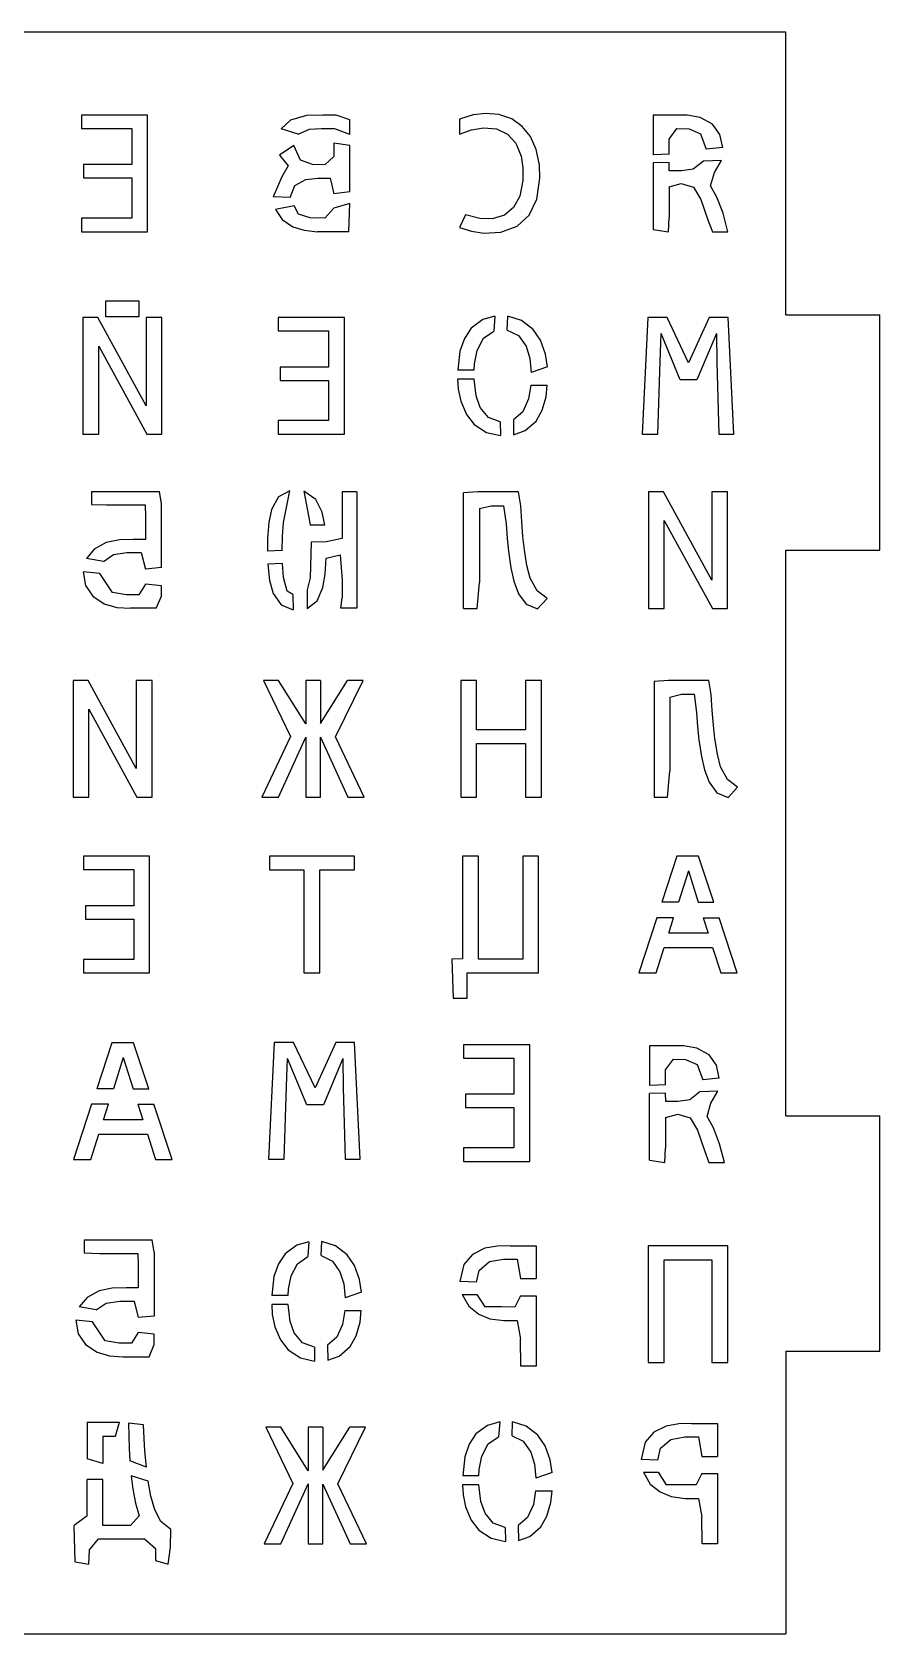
# Model space of a CAD drawing. Extents: x -84 to 82, y -85 to 13.
# Drawn here: x 28.95 to 46.95, y -84.73 to -50.73 of the extents above; entities that cross this region are included whole.
import ezdxf

# ---------------------------------------------------------------- set-up
doc = ezdxf.new("R2010")
doc.units = 0
doc.layers.get('0').update_dxf_attribs({"linetype": 'CONTINUOUS'})

msp = doc.modelspace()

# ---------------------------------------------------------------- linework, layer by layer
for p, q in [((44.947, -50.733), (12.947, -50.733)), ((44.947, -56.733), (44.947, -50.733)), ((31.401, -52.495), (29.996, -52.495)), ((29.996, -52.495), (29.996, -52.779)), ((31.401, -54.972), (31.401, -52.495)), ((34.436, -52.601), (34.233, -52.79)), ((34.77, -52.507), (34.436, -52.601)), ((35.12, -52.495), (34.77, -52.507)), ((35.402, -52.495), (35.12, -52.495)), ((35.693, -52.594), (35.402, -52.495)), ((35.693, -52.91), (35.693, -52.594)), ((38.309, -52.493), (38.019, -52.585)), ((38.019, -52.585), (38.019, -52.9)), ((38.575, -52.465), (38.309, -52.493)), ((38.859, -52.487), (38.575, -52.465)), ((39.129, -52.579), (38.859, -52.487)), ((39.353, -52.735), (39.129, -52.579)), ((42.132, -52.495), (42.129, -52.753)), ((42.454, -52.495), (42.132, -52.495)), ((42.854, -52.498), (42.454, -52.495)), ((43.132, -52.547), (42.854, -52.498)), ((43.395, -52.69), (43.132, -52.547)), ((43.551, -52.907), (43.395, -52.69)), ((29.996, -52.779), (31.064, -52.779)), ((31.064, -52.779), (31.064, -53.547)), ((34.595, -52.899), (34.233, -52.79)), ((34.595, -52.899), (34.835, -52.792)), ((34.835, -52.792), (35.095, -52.779)), ((35.095, -52.779), (35.353, -52.779)), ((35.693, -52.91), (35.353, -52.779)), ((38.019, -52.9), (38.274, -52.809)), ((38.274, -52.809), (38.531, -52.766)), ((38.531, -52.766), (38.808, -52.788)), ((38.808, -52.788), (39.042, -52.899)), ((39.042, -52.899), (39.217, -53.093)), ((39.528, -52.952), (39.353, -52.735)), ((39.652, -53.228), (39.528, -52.952)), ((42.129, -52.753), (42.129, -53.338)), ((42.469, -53.006), (42.636, -52.779)), ((42.469, -53.328), (42.469, -53.006)), ((42.636, -52.779), (42.896, -52.788)), ((42.896, -52.788), (43.139, -52.896)), ((43.139, -52.896), (43.258, -53.217)), ((43.611, -53.186), (43.551, -52.907)), ((34.508, -53.143), (34.202, -53.345)), ((34.202, -53.345), (34.386, -53.572)), ((34.646, -53.452), (34.508, -53.143)), ((35.356, -53.373), (35.162, -53.554)), ((35.356, -53.095), (35.356, -53.373)), ((35.693, -53.139), (35.356, -53.095)), ((35.693, -54.127), (35.693, -53.139)), ((39.217, -53.093), (39.329, -53.366)), ((39.329, -53.366), (39.367, -53.619)), ((39.718, -53.554), (39.652, -53.228)), ((42.469, -53.328), (42.129, -53.338)), ((43.611, -53.186), (43.258, -53.217)), ((30.037, -53.547), (30.037, -53.831)), ((31.064, -53.547), (30.037, -53.547)), ((34.386, -53.572), (34.251, -53.806)), ((34.901, -53.547), (34.646, -53.452)), ((35.162, -53.554), (34.901, -53.547)), ((39.367, -53.619), (39.364, -53.887)), ((39.727, -53.834), (39.718, -53.554)), ((42.471, -53.502), (42.129, -53.512)), ((42.129, -53.512), (42.129, -54.927)), ((42.473, -53.676), (42.471, -53.502)), ((42.731, -53.676), (42.473, -53.676)), ((42.983, -53.644), (42.731, -53.676)), ((43.199, -53.472), (42.983, -53.644)), ((43.58, -53.463), (43.199, -53.472)), ((43.351, -53.996), (43.433, -53.717)), ((43.433, -53.717), (43.58, -53.463)), ((30.037, -53.831), (31.064, -53.831)), ((31.064, -53.831), (31.064, -54.684)), ((34.251, -53.806), (34.069, -54.231)), ((34.427, -54.242), (34.528, -53.989)), ((34.528, -53.989), (34.758, -53.866)), ((34.758, -53.866), (35.016, -53.835)), ((35.016, -53.835), (35.275, -53.835)), ((35.275, -53.835), (35.356, -54.166)), ((39.364, -53.887), (39.302, -54.216)), ((39.663, -54.281), (39.727, -53.834)), ((42.469, -54.017), (42.73, -53.947)), ((42.469, -54.017), (42.469, -54.669)), ((42.73, -53.947), (42.991, -54.023)), ((42.991, -54.023), (43.145, -54.286)), ((43.487, -54.235), (43.351, -53.996)), ((34.427, -54.242), (34.069, -54.231)), ((35.693, -54.127), (35.356, -54.166)), ((35.693, -54.373), (35.356, -54.472)), ((35.674, -54.972), (35.693, -54.373)), ((39.302, -54.216), (39.171, -54.461)), ((39.5, -54.623), (39.663, -54.281)), ((43.145, -54.286), (43.296, -54.72)), ((43.615, -54.581), (43.487, -54.235)), ((31.064, -54.684), (29.996, -54.684)), ((29.996, -54.684), (29.996, -54.972)), ((34.514, -54.422), (34.118, -54.501)), ((34.118, -54.501), (34.259, -54.713)), ((34.259, -54.713), (34.482, -54.865)), ((34.602, -54.602), (34.514, -54.422)), ((34.853, -54.679), (34.602, -54.602)), ((35.16, -54.687), (34.853, -54.679)), ((35.356, -54.472), (35.16, -54.687)), ((38.148, -54.616), (38.019, -54.879)), ((38.454, -54.692), (38.148, -54.616)), ((38.713, -54.695), (38.454, -54.692)), ((38.974, -54.621), (38.713, -54.695)), ((39.171, -54.461), (38.974, -54.621)), ((39.242, -54.857), (39.5, -54.623)), ((42.456, -54.972), (42.469, -54.669)), ((43.296, -54.72), (43.39, -54.972)), ((43.72, -54.972), (43.615, -54.581)), ((29.996, -54.972), (31.401, -54.972)), ((34.482, -54.865), (34.725, -54.942)), ((34.725, -54.942), (35.01, -54.971)), ((35.674, -54.972), (35.01, -54.971)), ((38.019, -54.879), (38.274, -54.961)), ((38.274, -54.961), (38.538, -54.999)), ((38.538, -54.999), (38.898, -54.981)), ((38.898, -54.981), (39.242, -54.857)), ((42.129, -54.927), (42.456, -54.972)), ((43.39, -54.972), (43.72, -54.972)), ((30.514, -56.78), (30.514, -56.436)), ((30.514, -56.436), (31.213, -56.436)), ((31.213, -56.436), (31.213, -56.78)), ((38.773, -56.767), (38.518, -56.838)), ((38.773, -56.767), (38.747, -57.083)), ((39.035, -57.061), (39.044, -56.765)), ((39.337, -56.854), (39.044, -56.765)), ((44.947, -56.733), (46.947, -56.733)), ((46.947, -61.733), (46.947, -56.733)), ((30.025, -56.792), (30.025, -59.268)), ((30.345, -56.792), (30.025, -56.792)), ((31.368, -58.664), (30.345, -56.792)), ((31.213, -56.78), (30.514, -56.78)), ((31.368, -56.792), (31.368, -58.664)), ((31.705, -56.792), (31.368, -56.792)), ((31.705, -59.268), (31.705, -56.792)), ((35.578, -56.792), (34.172, -56.792)), ((34.172, -56.792), (34.172, -57.076)), ((34.172, -57.076), (35.241, -57.076)), ((35.241, -57.076), (35.241, -57.843)), ((35.578, -59.268), (35.578, -56.792)), ((38.269, -57.02), (38.125, -57.235)), ((38.518, -56.838), (38.269, -57.02)), ((38.533, -57.233), (38.747, -57.083)), ((39.035, -57.061), (39.272, -57.177)), ((39.585, -57.044), (39.337, -56.854)), ((39.738, -57.273), (39.585, -57.044)), ((42.019, -56.792), (41.9, -59.268)), ((42.429, -56.792), (42.019, -56.792)), ((42.886, -57.754), (42.429, -56.792)), ((43.324, -56.792), (42.886, -57.754)), ((43.723, -56.792), (43.324, -56.792)), ((43.844, -59.268), (43.723, -56.792)), ((30.362, -57.398), (31.383, -59.268)), ((30.362, -59.268), (30.362, -57.398)), ((38.125, -57.235), (38.03, -57.508)), ((38.397, -57.49), (38.533, -57.233)), ((39.272, -57.177), (39.433, -57.404)), ((39.433, -57.404), (39.512, -57.662)), ((39.845, -57.571), (39.738, -57.273)), ((42.278, -57.724), (42.299, -57.131)), ((42.709, -58.114), (42.299, -57.131)), ((43.476, -57.131), (43.061, -58.114)), ((43.476, -57.131), (43.483, -57.75)), ((38.03, -57.508), (37.988, -57.907)), ((38.333, -57.907), (38.34, -57.775)), ((38.34, -57.775), (38.397, -57.49)), ((39.512, -57.662), (39.544, -57.96)), ((39.887, -57.84), (39.845, -57.571)), ((42.229, -59.268), (42.278, -57.724)), ((43.483, -57.75), (43.527, -59.268)), ((35.241, -57.843), (34.214, -57.843)), ((34.214, -57.843), (34.214, -58.128)), ((34.214, -58.128), (35.241, -58.128)), ((35.241, -58.128), (35.241, -58.98)), ((37.982, -58.101), (37.995, -58.313)), ((38.333, -58.101), (37.982, -58.101)), ((38.333, -57.907), (37.988, -57.907)), ((38.372, -58.457), (38.333, -58.101)), ((39.887, -57.84), (39.544, -57.96)), ((43.061, -58.114), (42.709, -58.114)), ((37.995, -58.313), (38.049, -58.57)), ((38.462, -58.702), (38.372, -58.457)), ((39.537, -58.225), (39.489, -58.521)), ((39.537, -58.225), (39.884, -58.225)), ((39.777, -58.762), (39.859, -58.474)), ((39.859, -58.474), (39.884, -58.225)), ((38.049, -58.57), (38.169, -58.851)), ((38.636, -58.913), (38.462, -58.702)), ((39.367, -58.794), (39.168, -58.963)), ((39.489, -58.521), (39.367, -58.794)), ((39.646, -58.993), (39.777, -58.762)), ((34.172, -58.98), (34.172, -59.268)), ((35.241, -58.98), (34.172, -58.98)), ((38.169, -58.851), (38.334, -59.062)), ((38.334, -59.062), (38.594, -59.232)), ((38.888, -59.007), (38.636, -58.913)), ((38.888, -59.007), (38.894, -59.3)), ((39.168, -58.963), (39.171, -59.282)), ((39.414, -59.194), (39.646, -58.993)), ((30.025, -59.268), (30.362, -59.268)), ((31.383, -59.268), (31.705, -59.268)), ((34.172, -59.268), (35.578, -59.268)), ((38.594, -59.232), (38.894, -59.3)), ((39.171, -59.282), (39.414, -59.194)), ((41.9, -59.268), (42.229, -59.268)), ((43.527, -59.268), (43.844, -59.268)), ((30.206, -60.487), (30.206, -60.763)), ((30.206, -60.487), (31.651, -60.487)), ((31.692, -60.745), (31.651, -60.487)), ((34.42, -60.473), (34.177, -60.602)), ((34.286, -61.144), (34.42, -60.473)), ((34.975, -60.652), (34.715, -60.481)), ((34.715, -60.481), (34.845, -61.147)), ((35.532, -60.495), (35.528, -60.852)), ((35.842, -60.495), (35.532, -60.495)), ((35.842, -60.495), (35.842, -62.962)), ((38.412, -60.495), (38.107, -60.513)), ((38.107, -62.972), (38.107, -60.513)), ((39.271, -60.495), (38.412, -60.495)), ((39.32, -60.789), (39.271, -60.495)), ((42.032, -60.495), (42.032, -62.972)), ((42.352, -60.495), (42.032, -60.495)), ((43.375, -62.367), (42.352, -60.495)), ((43.712, -60.495), (43.375, -60.495)), ((43.375, -60.495), (43.375, -62.367)), ((43.712, -62.972), (43.712, -60.495)), ((30.206, -60.763), (30.53, -60.771)), ((30.53, -60.771), (31.347, -60.771)), ((31.347, -60.771), (31.356, -61.029)), ((31.692, -62.101), (31.692, -60.745)), ((34.177, -60.602), (34.03, -60.864)), ((35.107, -60.921), (34.975, -60.652)), ((35.528, -60.852), (35.528, -61.486)), ((38.444, -60.848), (38.693, -60.787)), ((38.444, -60.848), (38.444, -62.415)), ((38.693, -60.787), (38.958, -60.787)), ((38.958, -60.787), (39.009, -61.171)), ((39.341, -61.127), (39.32, -60.789)), ((31.356, -61.029), (31.356, -61.505)), ((33.972, -61.142), (33.948, -61.485)), ((34.03, -60.864), (33.972, -61.142)), ((34.265, -61.442), (34.286, -61.144)), ((34.845, -61.147), (34.85, -61.201)), ((35.165, -61.201), (35.107, -60.921)), ((39.009, -61.171), (39.031, -61.48)), ((39.367, -61.441), (39.341, -61.127)), ((42.369, -61.102), (43.39, -62.972)), ((42.369, -62.972), (42.369, -61.102)), ((30.804, -61.511), (30.522, -61.57)), ((31.097, -61.505), (30.804, -61.511)), ((31.356, -61.505), (31.097, -61.505)), ((33.948, -61.485), (33.945, -61.749)), ((34.26, -61.734), (34.265, -61.442)), ((35.165, -61.201), (34.85, -61.201)), ((35.528, -61.486), (35.191, -61.551)), ((39.031, -61.48), (39.059, -61.754)), ((39.399, -61.726), (39.367, -61.441)), ((30.267, -61.707), (30.104, -61.904)), ((30.522, -61.57), (30.267, -61.707)), ((30.463, -61.972), (30.675, -61.825)), ((30.675, -61.825), (30.962, -61.783)), ((30.962, -61.783), (31.267, -61.783)), ((31.267, -61.783), (31.356, -62.131)), ((34.26, -61.734), (33.945, -61.749)), ((34.873, -61.56), (34.852, -62.32)), ((35.191, -61.551), (34.873, -61.56)), ((35.19, -61.897), (35.49, -61.827)), ((35.49, -61.827), (35.528, -62.365)), ((39.059, -61.754), (39.111, -62.105)), ((39.451, -62.057), (39.399, -61.726)), ((44.947, -73.733), (44.947, -61.733)), ((44.947, -61.733), (46.947, -61.733)), ((30.032, -62.189), (30.081, -62.478)), ((30.387, -62.226), (30.032, -62.189)), ((30.463, -61.972), (30.104, -61.904)), ((31.692, -62.101), (31.356, -62.131)), ((34.266, -62.015), (33.953, -62.025)), ((33.953, -62.025), (33.99, -62.374)), ((34.288, -62.309), (34.266, -62.015)), ((35.171, -62.238), (35.19, -61.897)), ((39.111, -62.105), (39.176, -62.387)), ((39.521, -62.327), (39.451, -62.057)), ((30.081, -62.478), (30.236, -62.709)), ((30.656, -62.63), (30.387, -62.226)), ((31.356, -62.452), (31.213, -62.679)), ((31.692, -62.486), (31.356, -62.452)), ((31.692, -62.706), (31.692, -62.486)), ((33.99, -62.374), (34.066, -62.647)), ((34.365, -62.601), (34.288, -62.309)), ((34.852, -62.32), (34.791, -62.574)), ((34.999, -62.808), (35.123, -62.525)), ((35.123, -62.525), (35.171, -62.238)), ((35.528, -62.365), (35.528, -62.739)), ((38.395, -62.972), (38.444, -62.415)), ((39.176, -62.387), (39.276, -62.655)), ((39.667, -62.594), (39.521, -62.327)), ((30.236, -62.709), (30.48, -62.869)), ((30.48, -62.869), (30.746, -62.945)), ((30.952, -62.679), (30.656, -62.63)), ((31.213, -62.679), (30.952, -62.679)), ((31.583, -62.964), (31.692, -62.706)), ((34.066, -62.647), (34.234, -62.892)), ((34.234, -62.892), (34.488, -63)), ((34.482, -62.671), (34.365, -62.601)), ((34.482, -62.671), (34.488, -63)), ((34.791, -62.574), (34.791, -62.971)), ((34.791, -62.971), (34.999, -62.808)), ((35.503, -62.962), (35.528, -62.739)), ((39.276, -62.655), (39.44, -62.878)), ((39.44, -62.878), (39.679, -62.977)), ((39.879, -62.757), (39.667, -62.594)), ((39.679, -62.977), (39.879, -62.757)), ((30.746, -62.945), (31.035, -62.964)), ((31.583, -62.964), (31.035, -62.964)), ((35.842, -62.962), (35.503, -62.962)), ((38.107, -62.972), (38.395, -62.972)), ((42.032, -62.972), (42.369, -62.972)), ((43.39, -62.972), (43.712, -62.972)), ((29.817, -64.495), (29.817, -66.972)), ((30.137, -64.495), (29.817, -64.495)), ((31.16, -66.367), (30.137, -64.495)), ((31.497, -64.495), (31.16, -64.495)), ((31.16, -64.495), (31.16, -66.367)), ((31.497, -66.972), (31.497, -64.495)), ((34.18, -64.495), (33.859, -64.495)), ((33.859, -64.495), (34.436, -65.687)), ((34.761, -65.419), (34.18, -64.495)), ((35.071, -64.495), (34.761, -64.495)), ((34.761, -64.495), (34.761, -65.419)), ((35.071, -65.407), (35.645, -64.495)), ((35.071, -64.495), (35.071, -65.407)), ((35.389, -65.695), (35.974, -64.495)), ((35.974, -64.495), (35.645, -64.495)), ((38.049, -64.495), (38.049, -66.972)), ((38.385, -64.495), (38.049, -64.495)), ((38.385, -65.543), (38.385, -64.495)), ((39.761, -64.495), (39.424, -64.495)), ((39.424, -64.495), (39.424, -65.543)), ((39.761, -66.972), (39.761, -64.495)), ((42.457, -64.498), (42.152, -64.516)), ((42.152, -64.516), (42.152, -66.974)), ((43.316, -64.498), (42.457, -64.498)), ((43.364, -64.792), (43.316, -64.498)), ((42.488, -64.851), (42.737, -64.79)), ((42.488, -64.851), (42.488, -66.418)), ((42.737, -64.79), (43.002, -64.79)), ((43.002, -64.79), (43.053, -65.173)), ((43.386, -65.13), (43.364, -64.792)), ((30.154, -66.972), (30.154, -65.102)), ((30.154, -65.102), (31.175, -66.972)), ((43.053, -65.173), (43.075, -65.483)), ((43.411, -65.443), (43.386, -65.13)), ((39.424, -65.543), (38.385, -65.543)), ((43.075, -65.483), (43.103, -65.756)), ((43.443, -65.728), (43.411, -65.443)), ((34.436, -65.687), (33.823, -66.972)), ((34.18, -66.972), (34.761, -65.698)), ((34.761, -65.698), (34.761, -66.972)), ((35.071, -66.972), (35.071, -65.702)), ((35.071, -65.702), (35.652, -66.972)), ((36, -66.972), (35.389, -65.695)), ((38.385, -66.972), (38.385, -65.835)), ((38.385, -65.835), (39.424, -65.835)), ((39.424, -65.835), (39.424, -66.972)), ((43.103, -65.756), (43.155, -66.108)), ((43.496, -66.06), (43.443, -65.728)), ((43.155, -66.108), (43.22, -66.39)), ((43.565, -66.329), (43.496, -66.06)), ((42.439, -66.974), (42.488, -66.418)), ((43.22, -66.39), (43.321, -66.658)), ((43.711, -66.596), (43.565, -66.329)), ((43.923, -66.76), (43.711, -66.596)), ((29.817, -66.972), (30.154, -66.972)), ((31.175, -66.972), (31.497, -66.972)), ((33.823, -66.972), (34.18, -66.972)), ((34.761, -66.972), (35.071, -66.972)), ((35.652, -66.972), (36, -66.972)), ((38.049, -66.972), (38.385, -66.972)), ((39.424, -66.972), (39.761, -66.972)), ((42.152, -66.974), (42.439, -66.974)), ((43.321, -66.658), (43.484, -66.881)), ((43.484, -66.881), (43.723, -66.98)), ((43.723, -66.98), (43.923, -66.76)), ((31.443, -68.227), (30.037, -68.227)), ((30.037, -68.227), (30.037, -68.511)), ((31.443, -70.704), (31.443, -68.227)), ((35.79, -68.227), (33.985, -68.227)), ((33.985, -68.227), (33.985, -68.515)), ((35.79, -68.515), (35.79, -68.227)), ((38.088, -68.227), (38.088, -70.404)), ((38.425, -68.227), (38.088, -68.227)), ((38.425, -70.412), (38.425, -68.227)), ((39.363, -68.227), (39.363, -70.412)), ((39.7, -68.227), (39.363, -68.227)), ((39.7, -70.704), (39.7, -68.227)), ((42.636, -68.227), (42.318, -69.2)), ((43.097, -68.227), (42.636, -68.227)), ((43.42, -69.2), (43.097, -68.227)), ((30.037, -68.511), (31.106, -68.511)), ((31.106, -68.511), (31.106, -69.279)), ((33.985, -68.515), (34.717, -68.515)), ((34.717, -68.515), (34.717, -70.704)), ((35.057, -68.515), (35.79, -68.515)), ((35.057, -70.704), (35.057, -68.515)), ((42.88, -68.538), (42.671, -69.2)), ((42.88, -68.538), (43.089, -69.2)), ((30.079, -69.279), (30.079, -69.563)), ((31.106, -69.279), (30.079, -69.279)), ((42.671, -69.2), (42.318, -69.2)), ((43.089, -69.2), (43.42, -69.2)), ((30.079, -69.563), (31.106, -69.563)), ((31.106, -69.563), (31.106, -70.416)), ((42.209, -69.531), (41.826, -70.704)), ((42.566, -69.531), (42.209, -69.531)), ((42.462, -69.862), (42.566, -69.531)), ((43.193, -69.531), (43.298, -69.862)), ((43.193, -69.531), (43.53, -69.531)), ((43.918, -70.704), (43.53, -69.531)), ((43.298, -69.862), (42.462, -69.862)), ((42.193, -70.704), (42.365, -70.164)), ((42.365, -70.164), (43.394, -70.164)), ((43.394, -70.164), (43.568, -70.704)), ((31.106, -70.416), (30.037, -70.416)), ((30.037, -70.416), (30.037, -70.704)), ((30.037, -70.704), (31.443, -70.704)), ((34.717, -70.704), (35.057, -70.704)), ((38.088, -70.404), (37.859, -70.412)), ((37.859, -70.412), (37.884, -71.24)), ((38.185, -70.704), (39.7, -70.704)), ((38.185, -71.24), (38.185, -70.704)), ((39.363, -70.412), (38.425, -70.412)), ((41.826, -70.704), (42.193, -70.704)), ((43.568, -70.704), (43.918, -70.704)), ((37.884, -71.24), (38.185, -71.24)), ((30.639, -72.188), (30.321, -73.161)), ((31.1, -72.188), (30.639, -72.188)), ((31.423, -73.161), (31.1, -72.188)), ((34.089, -72.18), (33.97, -74.657)), ((34.5, -72.18), (34.089, -72.18)), ((34.956, -73.142), (34.5, -72.18)), ((35.395, -72.18), (34.956, -73.142)), ((35.794, -72.18), (35.395, -72.18)), ((35.915, -74.657), (35.794, -72.18)), ((38.108, -72.227), (38.108, -72.511)), ((39.514, -72.227), (38.108, -72.227)), ((39.514, -74.704), (39.514, -72.227)), ((42.057, -72.248), (42.054, -72.506)), ((42.38, -72.248), (42.057, -72.248)), ((42.779, -72.251), (42.38, -72.248)), ((43.058, -72.3), (42.779, -72.251)), ((43.321, -72.443), (43.058, -72.3)), ((30.883, -72.499), (30.674, -73.161)), ((30.883, -72.499), (31.092, -73.161)), ((34.348, -73.113), (34.369, -72.52)), ((34.779, -73.503), (34.369, -72.52)), ((35.546, -72.52), (35.131, -73.503)), ((35.546, -72.52), (35.554, -73.139)), ((38.108, -72.511), (39.177, -72.511)), ((39.177, -72.511), (39.177, -73.279)), ((42.054, -72.506), (42.054, -73.091)), ((42.395, -72.759), (42.562, -72.532)), ((42.395, -73.081), (42.395, -72.759)), ((42.562, -72.532), (42.821, -72.541)), ((42.821, -72.541), (43.065, -72.649)), ((43.065, -72.649), (43.184, -72.97)), ((43.477, -72.66), (43.321, -72.443)), ((43.536, -72.939), (43.477, -72.66)), ((42.395, -73.081), (42.054, -73.091)), ((43.536, -72.939), (43.184, -72.97)), ((30.674, -73.161), (30.321, -73.161)), ((31.092, -73.161), (31.423, -73.161)), ((34.299, -74.657), (34.348, -73.113)), ((35.554, -73.139), (35.597, -74.657)), ((38.15, -73.279), (38.15, -73.563)), ((39.177, -73.279), (38.15, -73.279)), ((42.397, -73.255), (42.054, -73.265)), ((42.054, -74.68), (42.054, -73.265)), ((42.399, -73.429), (42.397, -73.255)), ((42.656, -73.429), (42.399, -73.429)), ((42.908, -73.397), (42.656, -73.429)), ((43.125, -73.225), (42.908, -73.397)), ((43.506, -73.216), (43.125, -73.225)), ((43.359, -73.47), (43.506, -73.216)), ((30.212, -73.492), (29.829, -74.665)), ((30.569, -73.492), (30.212, -73.492)), ((30.465, -73.823), (30.569, -73.492)), ((31.196, -73.492), (31.533, -73.492)), ((31.196, -73.492), (31.301, -73.823)), ((31.921, -74.665), (31.533, -73.492)), ((35.131, -73.503), (34.779, -73.503)), ((38.15, -73.563), (39.177, -73.563)), ((39.177, -73.563), (39.177, -74.416)), ((42.395, -73.77), (42.656, -73.7)), ((42.395, -73.77), (42.395, -74.422)), ((42.656, -73.7), (42.917, -73.776)), ((42.917, -73.776), (43.071, -74.039)), ((43.276, -73.749), (43.359, -73.47)), ((43.413, -73.988), (43.276, -73.749)), ((44.947, -73.733), (46.947, -73.733)), ((46.947, -78.733), (46.947, -73.733)), ((31.301, -73.823), (30.465, -73.823)), ((43.071, -74.039), (43.221, -74.473)), ((43.541, -74.334), (43.413, -73.988)), ((30.196, -74.665), (30.368, -74.125)), ((30.368, -74.125), (31.397, -74.125)), ((31.397, -74.125), (31.571, -74.665)), ((39.177, -74.416), (38.108, -74.416)), ((38.108, -74.416), (38.108, -74.704)), ((42.381, -74.725), (42.395, -74.422)), ((43.646, -74.725), (43.541, -74.334)), ((29.829, -74.665), (30.196, -74.665)), ((31.571, -74.665), (31.921, -74.665)), ((33.97, -74.657), (34.299, -74.657)), ((35.597, -74.657), (35.915, -74.657)), ((38.108, -74.704), (39.514, -74.704)), ((42.054, -74.68), (42.381, -74.725)), ((43.221, -74.473), (43.315, -74.725)), ((43.315, -74.725), (43.646, -74.725)), ((30.053, -76.371), (30.053, -76.647)), ((30.053, -76.371), (31.498, -76.371)), ((31.54, -76.629), (31.498, -76.371)), ((34.57, -76.48), (34.321, -76.662)), ((34.824, -76.408), (34.57, -76.48)), ((34.824, -76.408), (34.799, -76.725)), ((35.087, -76.703), (35.096, -76.407)), ((35.389, -76.496), (35.096, -76.407)), ((35.637, -76.686), (35.389, -76.496)), ((39.099, -76.495), (38.827, -76.5)), ((39.099, -76.495), (39.647, -76.495)), ((39.647, -76.495), (39.647, -77.192)), ((42.028, -76.495), (42.028, -78.972)), ((43.716, -76.495), (42.028, -76.495)), ((43.716, -78.972), (43.716, -76.495)), ((30.053, -76.647), (30.377, -76.655)), ((30.377, -76.655), (31.194, -76.655)), ((31.194, -76.655), (31.203, -76.914)), ((31.54, -76.629), (31.54, -77.985)), ((34.321, -76.662), (34.177, -76.877)), ((34.584, -76.875), (34.799, -76.725)), ((35.087, -76.703), (35.324, -76.819)), ((35.324, -76.819), (35.484, -77.046)), ((35.79, -76.915), (35.637, -76.686)), ((38.297, -76.677), (38.112, -76.891)), ((38.559, -76.548), (38.297, -76.677)), ((38.439, -77.017), (38.661, -76.829)), ((38.827, -76.5), (38.559, -76.548)), ((38.661, -76.829), (38.953, -76.776)), ((38.953, -76.776), (39.243, -76.776)), ((39.243, -76.776), (39.317, -77.192)), ((42.365, -76.795), (43.379, -76.795)), ((42.365, -78.972), (42.365, -76.795)), ((43.379, -76.795), (43.379, -78.972)), ((31.203, -76.914), (31.203, -77.389)), ((34.082, -77.15), (34.04, -77.549)), ((34.177, -76.877), (34.082, -77.15)), ((34.392, -77.417), (34.449, -77.132)), ((34.449, -77.132), (34.584, -76.875)), ((35.484, -77.046), (35.564, -77.303)), ((35.897, -77.213), (35.79, -76.915)), ((38.112, -76.891), (38.031, -77.253)), ((38.381, -77.268), (38.439, -77.017)), ((30.369, -77.454), (30.114, -77.591)), ((30.651, -77.395), (30.369, -77.454)), ((30.944, -77.389), (30.651, -77.395)), ((31.203, -77.389), (30.944, -77.389)), ((34.385, -77.549), (34.392, -77.417)), ((35.564, -77.303), (35.596, -77.602)), ((35.939, -77.482), (35.596, -77.602)), ((35.939, -77.482), (35.897, -77.213)), ((38.381, -77.268), (38.031, -77.253)), ((39.317, -77.192), (39.647, -77.192)), ((30.114, -77.591), (29.951, -77.788)), ((30.31, -77.856), (29.951, -77.788)), ((30.31, -77.856), (30.522, -77.71)), ((30.522, -77.71), (30.809, -77.667)), ((30.809, -77.667), (31.114, -77.667)), ((31.114, -77.667), (31.203, -78.015)), ((34.034, -77.743), (34.047, -77.955)), ((34.385, -77.743), (34.034, -77.743)), ((34.385, -77.549), (34.04, -77.549)), ((34.424, -78.099), (34.385, -77.743)), ((38.078, -77.527), (38.387, -77.527)), ((38.078, -77.527), (38.222, -77.776)), ((38.222, -77.776), (38.43, -77.945)), ((38.387, -77.527), (38.559, -77.792)), ((38.912, -77.792), (38.559, -77.792)), ((39.197, -77.795), (38.912, -77.792)), ((39.317, -77.554), (39.197, -77.795)), ((39.317, -77.554), (39.647, -77.554)), ((39.647, -77.554), (39.647, -79.047)), ((30.234, -78.111), (29.879, -78.073)), ((29.879, -78.073), (29.928, -78.362)), ((30.503, -78.514), (30.234, -78.111)), ((31.54, -77.985), (31.203, -78.015)), ((34.047, -77.955), (34.101, -78.212)), ((34.513, -78.344), (34.424, -78.099)), ((35.541, -78.163), (35.418, -78.436)), ((35.589, -77.867), (35.541, -78.163)), ((35.589, -77.867), (35.936, -77.867)), ((35.829, -78.404), (35.91, -78.116)), ((35.91, -78.116), (35.936, -77.867)), ((38.43, -77.945), (38.665, -78.042)), ((38.665, -78.042), (38.96, -78.082)), ((38.96, -78.082), (39.243, -78.083)), ((39.243, -78.083), (39.317, -78.474)), ((29.928, -78.362), (30.083, -78.593)), ((30.799, -78.563), (30.503, -78.514)), ((31.203, -78.337), (31.06, -78.563)), ((31.54, -78.37), (31.203, -78.337)), ((31.54, -78.59), (31.54, -78.37)), ((34.101, -78.212), (34.221, -78.492)), ((34.221, -78.492), (34.386, -78.704)), ((34.688, -78.555), (34.513, -78.344)), ((35.418, -78.436), (35.22, -78.605)), ((35.698, -78.634), (35.829, -78.404)), ((39.321, -79.047), (39.317, -78.474)), ((30.083, -78.593), (30.328, -78.753)), ((30.328, -78.753), (30.593, -78.829)), ((30.593, -78.829), (30.882, -78.848)), ((31.06, -78.563), (30.799, -78.563)), ((30.882, -78.848), (31.43, -78.848)), ((31.43, -78.848), (31.54, -78.59)), ((34.386, -78.704), (34.645, -78.873)), ((34.645, -78.873), (34.945, -78.942)), ((34.94, -78.649), (34.688, -78.555)), ((34.94, -78.649), (34.945, -78.942)), ((35.22, -78.605), (35.223, -78.924)), ((35.223, -78.924), (35.465, -78.836)), ((35.465, -78.836), (35.698, -78.634)), ((44.947, -78.733), (46.947, -78.733)), ((44.947, -78.733), (44.947, -84.733)), ((39.647, -79.047), (39.321, -79.047)), ((42.028, -78.972), (42.365, -78.972)), ((43.379, -78.972), (43.716, -78.972)), ((38.874, -80.234), (38.619, -80.306)), ((38.874, -80.234), (38.848, -80.55)), ((39.136, -80.529), (39.145, -80.233)), ((39.438, -80.322), (39.145, -80.233)), ((30.12, -80.241), (30.115, -80.715)), ((30.12, -80.241), (30.802, -80.241)), ((30.452, -80.533), (30.718, -80.533)), ((30.452, -80.533), (30.452, -81.117)), ((30.718, -80.533), (30.802, -80.241)), ((30.998, -80.262), (31.009, -80.8)), ((31.312, -80.295), (30.998, -80.262)), ((31.326, -80.584), (31.312, -80.295)), ((34.229, -80.346), (33.908, -80.346)), ((33.908, -80.346), (34.485, -81.537)), ((34.81, -81.269), (34.229, -80.346)), ((34.81, -80.346), (34.81, -81.269)), ((35.12, -80.346), (34.81, -80.346)), ((35.12, -80.346), (35.12, -81.257)), ((35.12, -81.257), (35.693, -80.346)), ((35.438, -81.545), (36.023, -80.346)), ((36.023, -80.346), (35.693, -80.346)), ((38.37, -80.488), (38.226, -80.703)), ((38.619, -80.306), (38.37, -80.488)), ((38.633, -80.7), (38.848, -80.55)), ((39.136, -80.529), (39.373, -80.645)), ((39.686, -80.512), (39.438, -80.322)), ((39.839, -80.741), (39.686, -80.512)), ((42.146, -80.451), (41.961, -80.666)), ((42.408, -80.323), (42.146, -80.451)), ((42.676, -80.275), (42.408, -80.323)), ((42.51, -80.604), (42.802, -80.55)), ((42.948, -80.27), (42.676, -80.275)), ((42.802, -80.55), (43.092, -80.55)), ((42.948, -80.27), (43.495, -80.27)), ((43.092, -80.55), (43.166, -80.967)), ((43.495, -80.27), (43.495, -80.967)), ((30.115, -80.715), (30.115, -81.015)), ((31.009, -80.8), (31.025, -81.062)), ((31.343, -80.846), (31.326, -80.584)), ((31.374, -81.192), (31.343, -80.846)), ((38.226, -80.703), (38.131, -80.975)), ((38.498, -80.958), (38.633, -80.7)), ((39.373, -80.645), (39.534, -80.872)), ((39.534, -80.872), (39.613, -81.129)), ((39.946, -81.038), (39.839, -80.741)), ((41.961, -80.666), (41.879, -81.028)), ((42.229, -81.043), (42.288, -80.792)), ((42.288, -80.792), (42.51, -80.604)), ((30.452, -81.117), (30.115, -81.015)), ((31.374, -81.192), (31.025, -81.062)), ((38.131, -80.975), (38.089, -81.374)), ((38.434, -81.374), (38.441, -81.242)), ((38.441, -81.242), (38.498, -80.958)), ((39.613, -81.129), (39.645, -81.428)), ((39.988, -81.308), (39.946, -81.038)), ((42.229, -81.043), (41.879, -81.028)), ((43.166, -80.967), (43.495, -80.967)), ((30.452, -81.458), (30.115, -81.458)), ((30.115, -82.226), (30.115, -81.458)), ((30.452, -82.432), (30.452, -81.458)), ((31.051, -81.38), (31.086, -81.66)), ((31.41, -81.488), (31.051, -81.38)), ((31.468, -81.808), (31.41, -81.488)), ((34.485, -81.537), (33.872, -82.822)), ((34.229, -82.822), (34.81, -81.549)), ((34.81, -81.549), (34.81, -82.822)), ((35.12, -81.553), (35.701, -82.822)), ((35.12, -82.822), (35.12, -81.553)), ((36.049, -82.822), (35.438, -81.545)), ((38.083, -81.569), (38.096, -81.781)), ((38.434, -81.569), (38.083, -81.569)), ((38.434, -81.374), (38.089, -81.374)), ((38.473, -81.925), (38.434, -81.569)), ((39.988, -81.308), (39.645, -81.428)), ((41.926, -81.301), (42.071, -81.551)), ((41.926, -81.301), (42.236, -81.301)), ((42.071, -81.551), (42.279, -81.719)), ((42.236, -81.301), (42.408, -81.566)), ((42.761, -81.566), (42.408, -81.566)), ((43.046, -81.57), (42.761, -81.566)), ((43.166, -81.329), (43.046, -81.57)), ((43.166, -81.329), (43.495, -81.329)), ((43.495, -81.329), (43.495, -82.822)), ((31.086, -81.66), (31.141, -81.955)), ((31.551, -82.099), (31.468, -81.808)), ((38.096, -81.781), (38.15, -82.038)), ((38.563, -82.17), (38.473, -81.925)), ((39.638, -81.693), (39.59, -81.989)), ((39.638, -81.693), (39.985, -81.693)), ((39.96, -81.942), (39.985, -81.693)), ((42.279, -81.719), (42.514, -81.817)), ((42.514, -81.817), (42.809, -81.857)), ((42.809, -81.857), (43.092, -81.858)), ((43.092, -81.858), (43.166, -82.249)), ((30.115, -82.226), (29.842, -82.433)), ((31.224, -82.226), (31.039, -82.433)), ((31.141, -81.955), (31.224, -82.226)), ((31.684, -82.343), (31.551, -82.099)), ((38.15, -82.038), (38.27, -82.318)), ((38.737, -82.38), (38.563, -82.17)), ((39.468, -82.262), (39.269, -82.43)), ((39.59, -81.989), (39.468, -82.262)), ((39.747, -82.46), (39.878, -82.23)), ((39.878, -82.23), (39.96, -81.942)), ((43.17, -82.822), (43.166, -82.249)), ((29.865, -83.204), (29.842, -82.433)), ((30.71, -82.433), (30.452, -82.432)), ((31.039, -82.433), (30.71, -82.433)), ((31.894, -82.519), (31.684, -82.343)), ((31.883, -82.893), (31.894, -82.519)), ((38.27, -82.318), (38.435, -82.53)), ((38.435, -82.53), (38.695, -82.699)), ((38.989, -82.474), (38.737, -82.38)), ((38.989, -82.474), (38.995, -82.768)), ((39.269, -82.43), (39.272, -82.75)), ((39.515, -82.662), (39.747, -82.46)), ((30.154, -83.254), (30.168, -82.946)), ((30.168, -82.946), (30.356, -82.717)), ((30.356, -82.717), (31.336, -82.717)), ((31.336, -82.717), (31.571, -82.922)), ((31.571, -82.922), (31.571, -83.176)), ((31.835, -83.254), (31.883, -82.893)), ((33.872, -82.822), (34.229, -82.822)), ((34.81, -82.822), (35.12, -82.822)), ((35.701, -82.822), (36.049, -82.822)), ((38.695, -82.699), (38.995, -82.768)), ((39.272, -82.75), (39.515, -82.662)), ((43.495, -82.822), (43.17, -82.822)), ((29.865, -83.204), (30.154, -83.254)), ((31.571, -83.176), (31.835, -83.254)), ((12.947, -84.733), (44.947, -84.733))]:
    msp.add_line(p, q)

doc.saveas('drawing.dxf')
